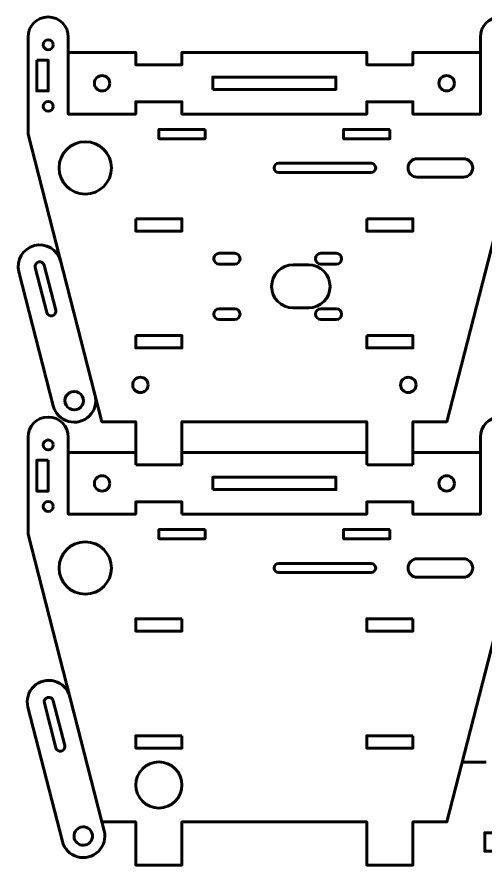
# Model space of a CAD drawing. Header units: millimetres. Extents: x -506 to -29, y -1445 to -43.
# Drawn here: x -503.4 to -351.4, y -1439.3 to -1163.7 of the extents above; entities that cross this region are included whole.
import ezdxf

# ---------------------------------------------------------------- set-up
doc = ezdxf.new("R2010")
doc.units = ezdxf.units.MM
doc.linetypes.add('K5LT_BASIC', pattern=[0])

# ---------------------------------------------------------------- blocks, each defined once
blk = doc.blocks.new('U0')
at = {"color": 150, "linetype": 'K5LT_BASIC', "lineweight": 60, "true_color": 0x0080ff}
blk.add_lwpolyline([(-464.83, -1309.26), (-464.83, -1295.26), (-475.83, -1295.26), (-499.83, -1201.76), (-499.83, -1195.26), (-499.83, -1170.26, -1), (-486.74, -1170.26), (-486.74, -1195.26), (-464.83, -1195.26), (-464.83, -1191.26), (-449.83, -1191.26), (-449.83, -1195.26), (-389.83, -1195.26), (-389.83, -1191.26), (-374.83, -1191.26), (-374.83, -1195.26), (-352.93, -1195.26), (-352.93, -1170.26, -1), (-339.83, -1170.26), (-339.83, -1195.26), (-339.83, -1201.76), (-363.83, -1295.26), (-374.83, -1295.26), (-374.83, -1309.26)], format="xyb", dxfattribs=at)
for points in [[(-496.98, -1177.76), (-493.28, -1177.76), (-493.28, -1187.76), (-496.98, -1187.76)], [(-342.68, -1177.76), (-346.38, -1177.76), (-346.38, -1187.76), (-342.68, -1187.76)], [(-442.33, -1200.26), (-457.33, -1200.26), (-457.33, -1203.26), (-442.33, -1203.26)], [(-382.33, -1200.26), (-397.33, -1200.26), (-397.33, -1203.26), (-382.33, -1203.26)], [(-464.83, -1229.26), (-449.83, -1229.26), (-449.83, -1233.26), (-464.83, -1233.26)], [(-389.83, -1229.26), (-374.83, -1229.26), (-374.83, -1233.26), (-389.83, -1233.26)], [(-464.83, -1267.26), (-449.83, -1267.26), (-449.83, -1271.26), (-464.83, -1271.26)], [(-389.83, -1267.26), (-374.83, -1267.26), (-374.83, -1271.26), (-389.83, -1271.26)]]:
    blk.add_lwpolyline(points, close=True, dxfattribs=at)
for points in [[(-418.43, -1211.26), (-388.43, -1211.26, -1), (-388.43, -1214.26), (-418.43, -1214.26, -1)], [(-373.43, -1209.76), (-358.43, -1209.76, -1), (-358.43, -1215.76), (-373.43, -1215.76, -1)], [(-432.74, -1240.51), (-437.74, -1240.51, 1), (-437.74, -1244.01), (-432.74, -1244.01, 1)], [(-404.74, -1240.51), (-399.74, -1240.51, -1), (-399.74, -1244.01), (-404.74, -1244.01, -1)], [(-413.74, -1244.26), (-408.74, -1244.26, -1), (-408.74, -1258.26), (-413.74, -1258.26, -1)], [(-432.74, -1258.51), (-437.74, -1258.51, 1), (-437.74, -1262.01), (-432.74, -1262.01, 1)], [(-399.74, -1258.51), (-404.74, -1258.51, 1), (-404.74, -1262.01), (-399.74, -1262.01, 1)]]:
    blk.add_lwpolyline(points, format="xyb", close=True, dxfattribs=at)
blk.add_lwpolyline([(-389.83, -1309.26), (-389.83, -1295.26), (-449.83, -1295.26), (-449.83, -1309.26)], dxfattribs=at)
for centre, radius in [((-493.28, -1172.76), 1.6), ((-346.38, -1172.76), 1.6), ((-493.28, -1192.76), 1.6), ((-346.38, -1192.76), 1.6), ((-481.24, -1212.76), 8.5), ((-463.33, -1283.26), 2.5), ((-376.33, -1283.26), 2.5)]:
    blk.add_circle(centre, radius, dxfattribs=at)
blk = doc.blocks.new('U5')
at = {"color": 150, "linetype": 'K5LT_BASIC', "lineweight": 60, "true_color": 0x0080ff}
blk.add_lwpolyline([(-352.93, -1175.26), (-374.83, -1175.26), (-374.83, -1179.26), (-389.83, -1179.26), (-389.83, -1175.26), (-449.83, -1175.26), (-449.83, -1179.26), (-464.83, -1179.26), (-464.83, -1175.26), (-486.74, -1175.26)], dxfattribs=at)
blk.add_lwpolyline([(-439.83, -1187.26), (-399.83, -1187.26), (-399.83, -1183.26), (-439.83, -1183.26)], close=True, dxfattribs=at)
for centre in [(-475.78, -1185.26), (-363.88, -1185.26)]:
    blk.add_circle(centre, 2.5, dxfattribs=at)
blk = doc.blocks.new('U6')
at = {"color": 150, "linetype": 'K5LT_BASIC', "lineweight": 60, "true_color": 0x0080ff}
for points in [[(-449.83, -1325.26), (-389.83, -1325.26), (-389.83, -1321.26), (-374.83, -1321.26), (-374.83, -1325.26), (-352.93, -1325.26), (-352.93, -1300.26, -1), (-339.83, -1300.26), (-339.83, -1325.26), (-339.83, -1331.76), (-363.83, -1425.26), (-374.83, -1425.26), (-374.83, -1429.26), (-374.83, -1439.26), (-389.83, -1439.26), (-389.83, -1429.26), (-389.83, -1425.26), (-449.83, -1425.26), (-449.83, -1429.26), (-449.83, -1439.26), (-464.83, -1439.26), (-464.83, -1429.26), (-464.83, -1425.26), (-475.83, -1425.26), (-499.83, -1331.76), (-499.83, -1325.26), (-499.83, -1300.26, -1), (-486.74, -1300.26), (-486.74, -1325.26), (-464.83, -1325.26), (-464.83, -1321.26), (-449.83, -1321.26)], [(-388.43, -1341.26), (-418.43, -1341.26, 1), (-418.43, -1344.26), (-388.43, -1344.26, 1)], [(-373.43, -1339.76), (-358.43, -1339.76, -1), (-358.43, -1345.76), (-373.43, -1345.76, -1)]]:
    blk.add_lwpolyline(points, format="xyb", close=True, dxfattribs=at)
for points in [[(-493.28, -1307.76), (-493.28, -1317.76), (-496.98, -1317.76), (-496.98, -1307.76)], [(-346.38, -1307.76), (-346.38, -1317.76), (-342.68, -1317.76), (-342.68, -1307.76)], [(-442.33, -1330.26), (-457.33, -1330.26), (-457.33, -1333.26), (-442.33, -1333.26)], [(-382.33, -1330.26), (-397.33, -1330.26), (-397.33, -1333.26), (-382.33, -1333.26)], [(-449.83, -1359.26), (-464.83, -1359.26), (-464.83, -1363.26), (-449.83, -1363.26)], [(-374.83, -1359.26), (-389.83, -1359.26), (-389.83, -1363.26), (-374.83, -1363.26)], [(-449.83, -1397.26), (-464.83, -1397.26), (-464.83, -1401.26), (-449.83, -1401.26)], [(-374.83, -1397.26), (-389.83, -1397.26), (-389.83, -1401.26), (-374.83, -1401.26)]]:
    blk.add_lwpolyline(points, close=True, dxfattribs=at)
for centre, radius in [((-493.28, -1302.76), 1.6), ((-346.38, -1302.76), 1.6), ((-493.28, -1322.76), 1.6), ((-346.38, -1322.76), 1.6), ((-481.24, -1342.76), 8.5), ((-457.33, -1413.26), 7.5)]:
    blk.add_circle(centre, radius, dxfattribs=at)
blk = doc.blocks.new('U11')
at = {"color": 150, "linetype": 'K5LT_BASIC', "lineweight": 60, "true_color": 0x0080ff}
for points in [[(-464.83, -1305.26), (-486.74, -1305.26)], [(-389.83, -1305.26), (-449.83, -1305.26)], [(-352.93, -1305.26), (-374.83, -1305.26)], [(-449.83, -1309.26), (-464.83, -1309.26)], [(-374.83, -1309.26), (-389.83, -1309.26)]]:
    blk.add_lwpolyline(points, dxfattribs=at)
blk.add_lwpolyline([(-439.83, -1317.26), (-399.83, -1317.26), (-399.83, -1313.26), (-439.83, -1313.26)], close=True, dxfattribs=at)
for centre in [(-475.78, -1315.26), (-363.88, -1315.26)]:
    blk.add_circle(centre, 2.5, dxfattribs=at)
blk = doc.blocks.new('U14')
at = {"color": 150, "linetype": 'K5LT_BASIC', "lineweight": 60, "true_color": 0x0080ff}
blk.add_lwpolyline([(-475.83, -1425.26), (-475.1, -1428.11, -1), (-488.66, -1431.59), (-499.85, -1388, -1), (-486.29, -1384.52)], format="xyb", dxfattribs=at)
for points in [[(-487.89, -1400.42, -1), (-490.79, -1401.16), (-494.52, -1386.63, -1), (-491.62, -1385.89)], [(-478.98, -1429.1, -1), (-484.79, -1430.59, -1)]]:
    blk.add_lwpolyline(points, format="xyb", close=True, dxfattribs=at)
blk = doc.blocks.new('U15')
at = {"color": 150, "linetype": 'K5LT_BASIC', "lineweight": 60, "true_color": 0x0080ff}
blk.add_lwpolyline([(-478.05, -1286.63, -1), (-491.61, -1290.11), (-502.8, -1246.53, -1), (-489.24, -1243.05)], format="xyb", dxfattribs=at)
for points in [[(-490.83, -1258.94, -1), (-493.74, -1259.69), (-497.47, -1245.16, -1), (-494.56, -1244.41)], [(-481.92, -1287.63, -1), (-487.73, -1289.12, -1)]]:
    blk.add_lwpolyline(points, format="xyb", close=True, dxfattribs=at)

msp = doc.modelspace()

# ---------------------------------------------------------------- linework, layer by layer
at = {"color": 150, "linetype": 'K5LT_BASIC', "lineweight": 60, "true_color": 0x0080ff}
msp.add_lwpolyline([(-351.01, -1405.79), (-358.83, -1405.79)], dxfattribs=at)
msp.add_lwpolyline([(-329.61, -1434.78), (-351.51, -1434.78), (-351.51, -1428.77), (-346.01, -1428.77, 1)], format="xyb", dxfattribs=at)

# ---------------------------------------------------------------- block references
for name in ['U0', 'U5', 'U15', 'U6', 'U11', 'U14']:
    msp.add_blockref(name, (0, 0))

doc.saveas('drawing.dxf')
